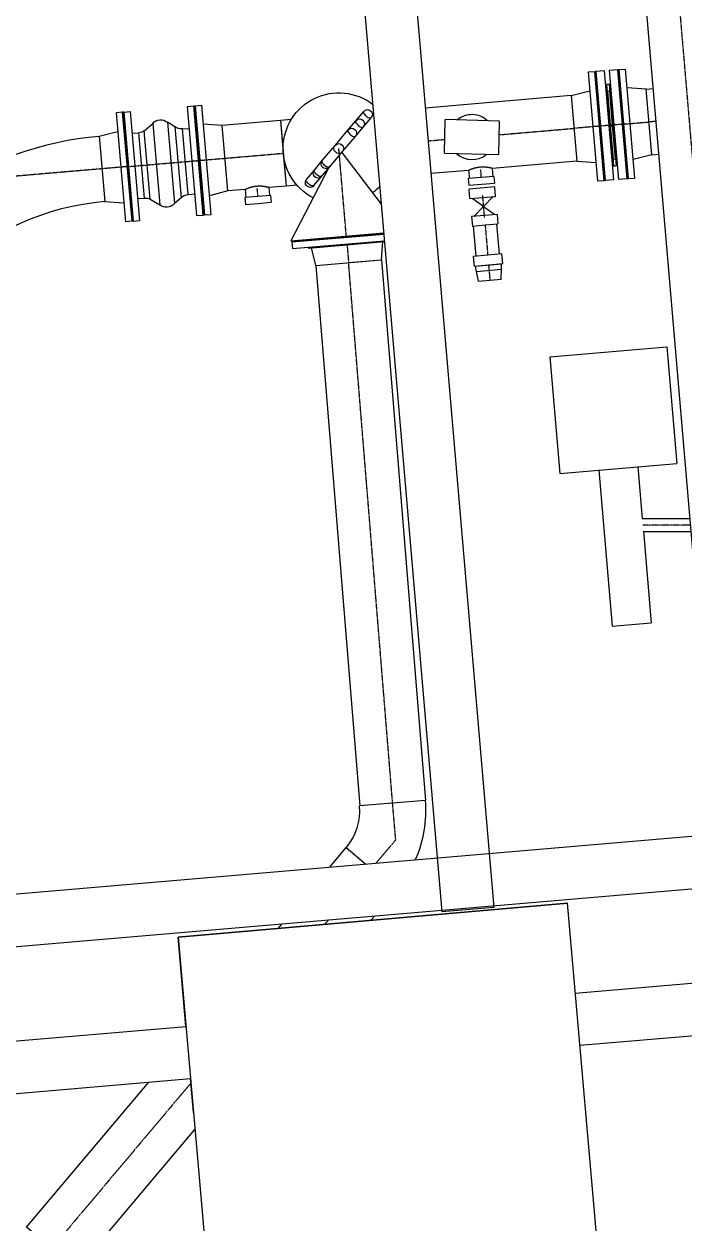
# Model space of a CAD drawing. Header units: millimetres. Extents: x 238021 to 250605, y -32596 to -9848.
# Drawn here: x 244616 to 246305, y -27707 to -24639 of the extents above; entities that cross this region are included whole.
import ezdxf

# ---------------------------------------------------------------- set-up
doc = ezdxf.new("R2010")
doc.units = ezdxf.units.MM
doc.header["$MEASUREMENT"] = 0
doc.linetypes.add('CENTER2', pattern=[1.125, 0.75, -0.125, 0.125, -0.125])
doc.layers.add('Plan-0', color=7, linetype='Continuous', true_color=0xe7f0ff)
for name, color, linetype in [('Plan-150-DS-B4-404', 1, 'Continuous'), ('Plan-150-SL-B4-093', 14, 'Continuous'), ('Plan-150-SL-B4-094', 14, 'Continuous'), ('Plan-150-SL-B4-095', 14, 'Continuous'), ('Plan-150-SL-B4-250', 14, 'Continuous'), ('Plan-A-FLOR', 192, 'Continuous'), ('Plan-CENTER', 1, 'CENTER2'), ('Plan-MONO BEAM', 6, 'Continuous'), ('Plan-RE', 5, 'Continuous'), ('Plan-S-BEAM', 12, 'Continuous'), ('Plan-S-COLS', 52, 'Continuous')]:
    doc.layers.add(name, color=color, linetype=linetype)

# ---------------------------------------------------------------- blocks, each defined once
blk = doc.blocks.new('*U384')
at = {"layer": 'Plan-S-BEAM', "color": 0, "linetype": 'ByBlock', "lineweight": -2}
for p, q in [((245549.5, -23772.6), (245817.5, -26899.6)), ((245417, -23783.9), (245685, -26910.9)), ((245817.5, -26899.6), (245685, -26910.9))]:
    blk.add_line(p, q, dxfattribs=at)
blk = doc.blocks.new('*U428')
at = {"layer": 'Plan-150-DS-B4-404', "color": 0, "linetype": 'ByBlock', "lineweight": -2}
for p, q in [((246083.3, -23135.8), (246167.2, -23128.6)), ((246167.2, -23128.6), (246251, -23121.4)), ((246258.4, -23208.2), (246251, -23121.4)), ((246090.8, -23222.5), (246083.3, -23135.8)), ((246128.4, -23662.5), (246118.4, -23545.2)), ((246296.1, -23648.1), (246286, -23530.9)), ((246161.4, -24047.6), (246147.2, -23881.8)), ((246329.1, -24033.2), (246314.9, -23867.5)), ((246335.1, -26076.6), (246166.5, -24107.7)), ((246502.8, -26062.3), (246334.2, -24093.3)), ((246419, -26069.5), (246335.1, -26076.6)), ((246502.8, -26062.3), (246419, -26069.5))]:
    blk.add_line(p, q, dxfattribs=at)
at = {"layer": 'Plan-CENTER'}
for p, q in [((246167.2, -23128.6), (246174.6, -23215.4)), ((246202.2, -23538), (246212.3, -23655.3)), ((246231, -23874.6), (246245.2, -24040.4)), ((246250.4, -24100.5), (246419, -26069.5))]:
    blk.add_line(p, q, dxfattribs=at)
blk = doc.blocks.new('*U507')
at = {"layer": 'Plan-150-SL-B4-250', "color": 0, "linetype": 'ByBlock', "lineweight": -2}
for p, q in [((245464.9, -24886.5), (245485, -24862.6)), ((245484, -24902.6), (245504.1, -24878.7)), ((245444.7, -24910.4), (245464.9, -24886.5)), ((245463.9, -24926.5), (245484, -24902.6)), ((245411.8, -24949.5), (245444.7, -24910.4)), ((245430.9, -24965.6), (245463.9, -24926.5)), ((245378.8, -24988.7), (245411.8, -24949.5)), ((245397.9, -25004.8), (245430.9, -24965.6)), ((245429.1, -24967.8), (245529.8, -25100.3)), ((245358.7, -25012.6), (245378.8, -24988.7)), ((245395, -25008.2), (245298.6, -25193.9)), ((245338.6, -25036.5), (245358.7, -25012.6)), ((245357.7, -25052.6), (245377.8, -25028.7)), ((245377.8, -25028.7), (245397.9, -25004.8)), ((245298.6, -25193.9), (245536.1, -25173.6)), ((245343.2, -25210.2), (245343.3, -25212.2)), ((245343.3, -25212.2), (245538, -25195.5))]:
    blk.add_line(p, q, dxfattribs=at)
blk.add_circle((245421.3, -24957.6), 12.5, dxfattribs=at)
at = {"layer": 'Plan-150-SL-B4-250', "color": 0, "linetype": 'ByBlock', "lineweight": -2, "extrusion": (-4.53498e-29, -6.9988e-54, -1)}
blk.add_arc((-245421.3, -24957.6), 142.5, 297.4538, 127.3936, dxfattribs=at)
at = {"layer": 'Plan-150-SL-B4-250', "color": 0, "linetype": 'ByBlock', "lineweight": -2, "extrusion": (0, 0, -1)}
for centre, start, end in [((-245494.6, -24870.6), 40.1064, 220.1064), ((-245454.3, -24918.4), 40.1064, 220.1064), ((-245474.4, -24894.5), 40.1064, 220.1064), ((-245388.4, -24996.7), 220.1064, 40.1064), ((-245368.2, -25020.6), 220.1064, 40.1064), ((-245348.1, -25044.5), 220.1064, 40.1064)]:
    blk.add_arc(centre, 12.5, start, end, dxfattribs=at)
at = {"layer": 'Plan-150-SL-B4-250', "color": 0, "linetype": 'ByBlock', "lineweight": -2, "extrusion": (4.53498e-29, 6.99202e-54, -1)}
blk.add_arc((-245421.3, -24957.6), 142.5, 222.8114, 232.7589, dxfattribs=at)
at = {"layer": 'Plan-150-SL-B4-250', "color": 0, "linetype": 'ByBlock', "lineweight": -2}
for centre in [(245494.6, -24870.6), (245474.4, -24894.5), (245454.3, -24918.4)]:
    blk.add_ellipse(centre, major_axis=(-9.56, 8.05), ratio=0.422885, start_param=0, end_param=3.141593, dxfattribs=at)
at = {"layer": 'Plan-150-SL-B4-250', "color": 0, "linetype": 'ByBlock', "lineweight": -2, "extrusion": (0, 0, -1)}
for centre in [(245388.4, -24996.7), (245368.2, -25020.6), (245348.1, -25044.5)]:
    blk.add_ellipse(centre, major_axis=(9.56, -8.05), ratio=0.422885, start_param=0, end_param=3.141593, dxfattribs=at)
at = {"layer": 'Plan-CENTER'}
blk.add_line((245440.5, -25181.8), (245421.3, -24957.6), dxfattribs=at)
blk = doc.blocks.new('*U508')
at = {"layer": 'Plan-150-SL-B4-093', "color": 0, "linetype": 'ByBlock', "lineweight": -2}
for p, q in [((244868.2, -24864.4), (244851.3, -24865.9)), ((244851.3, -24865.9), (244875.1, -25144.9)), ((244892.1, -25143.4), (244868.2, -24864.4)), ((244808.2, -24925.6), (244855.4, -24913.7)), ((244808.2, -24925.6), (244822.6, -25093.3)), ((244822.6, -25093.3), (244871.1, -25097)), ((244892.1, -25143.4), (244875.1, -25144.9))]:
    blk.add_line(p, q, dxfattribs=at)
at = {"layer": 'Plan-CENTER'}
blk.add_line((244880.1, -25003.9), (244815.4, -25009.5), dxfattribs=at)
blk = doc.blocks.new('*U509')
at = {"layer": 'Plan-150-SL-B4-094', "color": 0, "linetype": 'ByBlock', "lineweight": -2}
for p, q in [((244871.2, -24864.2), (244868.2, -24864.4)), ((244868.2, -24864.4), (244892.1, -25143.4)), ((244895.1, -25143.1), (244871.2, -24864.2)), ((244895.1, -25143.1), (244892.1, -25143.4))]:
    blk.add_line(p, q, dxfattribs=at)
blk = doc.blocks.new('*U510')
at = {"layer": 'Plan-150-SL-B4-095', "color": 0, "linetype": 'ByBlock', "lineweight": -2}
for p, q in [((244871.2, -24864.2), (244888.1, -24862.7)), ((244871.2, -24864.2), (244895.1, -25143.1)), ((244912, -25141.7), (244888.1, -24862.7)), ((245033.6, -24850.3), (245050.5, -24848.8)), ((245033.6, -24850.3), (245057.5, -25129.2)), ((245074.4, -25127.8), (245050.5, -24848.8)), ((244923.5, -24912.1), (244945.1, -24893.3)), ((244945.1, -24893.3), (244962.9, -25101.9)), ((244982.7, -24890.1), (245000.5, -25098.7)), ((245002, -24901.8), (244982.7, -24890.1)), ((245002, -24901.8), (245017.6, -25083.8)), ((245021.4, -24907.5), (245038.4, -24906.1)), ((245035.8, -25074.9), (245021.4, -24907.5)), ((244892.9, -24918.5), (244909.8, -24917.1)), ((244924.2, -25084.5), (244909.8, -24917.1)), ((244938.4, -25087), (244923.5, -24912.1)), ((244907.2, -25085.9), (244924.2, -25084.5)), ((244938.4, -25087), (244962.9, -25101.9)), ((245017.6, -25083.8), (245000.5, -25098.7)), ((245035.8, -25074.9), (245052.7, -25073.4)), ((244895.1, -25143.1), (244912, -25141.7)), ((245057.5, -25129.2), (245074.4, -25127.8))]:
    blk.add_line(p, q, dxfattribs=at)
at = {"layer": 'Plan-150-SL-B4-095', "color": 0, "linetype": 'ByBlock', "lineweight": -2, "extrusion": (0, 0, -1)}
for centre, start, end in [((-244965.6, -24912.3), 42.6943, 127.5184), ((-245019, -24879.6), 265.1064, 307.5184), ((-244907.5, -24889.2), 235.1064, 265.1064), ((-244926.6, -25112.4), 85.1064, 115.1064), ((-245038.2, -25102.8), 42.6943, 85.1064), ((-244980, -25079.7), 222.6943, 307.5184)]:
    blk.add_arc(centre, 28, start, end, dxfattribs=at)
at = {"layer": 'Plan-CENTER'}
blk.add_line((244883.1, -25003.7), (245062.5, -24988.3), dxfattribs=at)
blk = doc.blocks.new('*U511')
at = {"layer": 'Plan-150-SL-B4-095', "color": 0, "linetype": 'ByBlock', "lineweight": -2}
for p, q in [((245050.5, -24848.8), (245053.5, -24848.6)), ((245050.5, -24848.8), (245074.4, -25127.8)), ((245077.4, -25127.5), (245053.5, -24848.6)), ((245074.4, -25127.8), (245077.4, -25127.5))]:
    blk.add_line(p, q, dxfattribs=at)
blk = doc.blocks.new('*U512')
at = {"layer": 'Plan-150-SL-B4-095', "color": 0, "linetype": 'ByBlock', "lineweight": -2}
for p, q in [((245053.5, -24848.6), (245070.5, -24847.1)), ((245094.3, -25126.1), (245070.5, -24847.1)), ((245053.5, -24848.6), (245077.4, -25127.5)), ((245123.1, -24898.7), (245074.6, -24894.9)), ((245137.4, -25066.3), (245123.1, -24898.7)), ((245137.4, -25066.3), (245090.3, -25078.3)), ((245077.4, -25127.5), (245094.3, -25126.1))]:
    blk.add_line(p, q, dxfattribs=at)
at = {"layer": 'Plan-CENTER'}
blk.add_line((245065.5, -24988), (245130.2, -24982.5), dxfattribs=at)
blk = doc.blocks.new('*U513')
at = {"layer": 'Plan-150-SL-B4-095', "color": 0, "linetype": 'ByBlock', "lineweight": -2}
for p, q in [((246076.1, -24761), (246059.2, -24762.5)), ((246059.2, -24762.5), (246083.1, -25041.4)), ((246100, -25040), (246076.1, -24761)), ((246016.1, -24822.2), (246063.3, -24810.3)), ((246016.1, -24822.2), (246030.5, -24989.9)), ((246030.5, -24989.9), (246079, -24993.6)), ((246100, -25040), (246083.1, -25041.4))]:
    blk.add_line(p, q, dxfattribs=at)
at = {"layer": 'Plan-CENTER'}
blk.add_line((246088.1, -24900.5), (246023.3, -24906), dxfattribs=at)
blk = doc.blocks.new('*U514')
at = {"layer": 'Plan-150-SL-B4-095', "color": 0, "linetype": 'ByBlock', "lineweight": -2}
for p, q in [((246079.1, -24760.7), (246076.1, -24761)), ((246076.1, -24761), (246100, -25040)), ((246103, -25039.7), (246079.1, -24760.7)), ((246103, -25039.7), (246100, -25040))]:
    blk.add_line(p, q, dxfattribs=at)
blk = doc.blocks.new('*U515')
at = {"layer": 'Plan-150-SL-B4-095', "color": 0, "linetype": 'ByBlock', "lineweight": -2}
for p, q in [((246134.9, -24756), (246113, -24757.8)), ((246158.8, -25035), (246134.9, -24756)), ((246101, -24758.9), (246079.1, -24760.7)), ((246079.1, -24760.7), (246103, -25039.7)), ((246124.9, -25037.9), (246101, -24758.9)), ((246113, -24757.8), (246136.9, -25036.8)), ((246108.2, -24814.5), (246105.8, -24814.7)), ((246113.6, -24793.5), (246106.5, -24794.1)), ((246106.5, -24794.1), (246124.3, -25002.2)), ((246114.5, -24810.9), (246108.5, -24811.4)), ((246108.5, -24811.4), (246116, -24898.1)), ((246131.4, -25001.6), (246113.6, -24793.5)), ((246121.9, -24897.6), (246114.5, -24810.9)), ((246117.8, -24813.6), (246115.4, -24813.8)), ((246116, -24898.1), (246123.4, -24984.8)), ((246129.4, -24984.3), (246121.9, -24897.6)), ((246122.5, -24981.9), (246120.1, -24982.1)), ((246123.4, -24984.8), (246129.4, -24984.3)), ((246124.3, -25002.2), (246131.4, -25001.6)), ((246132.1, -24981), (246129.7, -24981.2)), ((246124.9, -25037.9), (246103, -25039.7)), ((246158.8, -25035), (246136.9, -25036.8))]:
    blk.add_line(p, q, dxfattribs=at)
blk.add_circle((246118.9, -24897.9), 3, dxfattribs=at)
at = {"layer": 'Plan-CENTER'}
blk.add_line((246146.8, -24895.5), (246091, -24900.2), dxfattribs=at)
blk = doc.blocks.new('*U516')
at = {"layer": 'Plan-150-SL-B4-095', "color": 0, "linetype": 'ByBlock', "lineweight": -2}
for p, q in [((246134.9, -24756), (246137.9, -24755.7)), ((246134.9, -24756), (246158.8, -25035)), ((246161.8, -25034.7), (246137.9, -24755.7)), ((246158.8, -25035), (246161.8, -25034.7))]:
    blk.add_line(p, q, dxfattribs=at)
blk = doc.blocks.new('*U517')
at = {"layer": 'Plan-150-SL-B4-095', "color": 0, "linetype": 'ByBlock', "lineweight": -2}
for p, q in [((246137.9, -24755.7), (246154.8, -24754.3)), ((246137.9, -24755.7), (246161.8, -25034.7)), ((246178.7, -25033.2), (246154.8, -24754.3)), ((246207.4, -24805.8), (246158.9, -24802.1)), ((246221.8, -24973.5), (246207.4, -24805.8)), ((246221.8, -24973.5), (246174.6, -24985.4)), ((246161.8, -25034.7), (246178.7, -25033.2))]:
    blk.add_line(p, q, dxfattribs=at)
at = {"layer": 'Plan-CENTER'}
blk.add_line((246149.8, -24895.2), (246214.6, -24889.7), dxfattribs=at)
blk = doc.blocks.new('*U522')
at = {"layer": 'Plan-150-SL-B4-095', "color": 0, "linetype": 'ByBlock', "lineweight": -2, "extrusion": (0, 0, -1)}
for start, end in [(55.1449, 85.1064), (355.1064, 43.8937)]:
    blk.add_arc((-244879.4, -25756.7), 834.1, start, end, dxfattribs=at)
at = {"layer": 'Plan-150-SL-B4-095', "color": 0, "linetype": 'ByBlock', "lineweight": -2}
for start, end in [(94.8936, 133.6205), (150.5161, 184.8936)]:
    blk.add_arc((244879.4, -25756.7), 665.9, start, end, dxfattribs=at)
at = {"layer": 'Plan-CENTER'}
for p, q in [((244815.4, -25009.5), (244400.3, -25045)), ((244267.8, -25056.3), (244068.1, -25073.4)), ((244132.1, -25820.7), (244068.1, -25073.4))]:
    blk.add_line(p, q, dxfattribs=at)
blk = doc.blocks.new('*U523')
at = {"layer": 'Plan-150-SL-B4-095', "color": 0, "linetype": 'ByBlock', "lineweight": -2}
for p, q in [((245271.9, -24885.9), (245123.1, -24898.7)), ((245271.9, -24885.9), (245279.1, -24969.8)), ((245279.1, -24969.8), (245286.3, -25053.6)), ((245181.8, -25062.5), (245137.4, -25066.3)), ((245286.3, -25053.6), (245241.9, -25057.4))]:
    blk.add_line(p, q, dxfattribs=at)
at = {"layer": 'Plan-CENTER'}
blk.add_line((245130.2, -24982.5), (245279.1, -24969.8), dxfattribs=at)
blk = doc.blocks.new('*U524')
at = {"layer": 'Plan-150-SL-B4-095', "color": 0, "linetype": 'ByBlock', "lineweight": -2}
for p, q in [((245299.6, -24883.6), (245271.9, -24885.9)), ((245271.9, -24885.9), (245286.3, -25053.6)), ((245313.9, -25051.2), (245286.3, -25053.6))]:
    blk.add_line(p, q, dxfattribs=at)
at = {"layer": 'Plan-CENTER'}
blk.add_line((245279.1, -24969.8), (245279.4, -24969.7), dxfattribs=at)
blk = doc.blocks.new('*U525')
at = {"layer": 'Plan-150-SL-B4-095', "color": 0, "linetype": 'ByBlock', "lineweight": -2}
for p, q in [((246016.1, -24822.2), (245642.2, -24854.2)), ((246030.5, -24989.9), (245813.6, -25008.4)), ((245753.5, -25013.6), (245656.6, -25021.9))]:
    blk.add_line(p, q, dxfattribs=at)
at = {"layer": 'Plan-CENTER'}
for p, q in [((245831.8, -24922.4), (246023.3, -24906)), ((245649.4, -24938.1), (245692.4, -24934.4))]:
    blk.add_line(p, q, dxfattribs=at)
blk = doc.blocks.new('*U526')
at = {"layer": 'Plan-150-SL-B4-095', "color": 0, "linetype": 'ByBlock', "lineweight": -2}
for p, q in [((246862.7, -24749.7), (246886.9, -24747.7)), ((246393.8, -24789.9), (246666.9, -24766.5)), ((246727, -24761.3), (246747, -24759.6)), ((246207.4, -24805.8), (246226.2, -24804.2)), ((246408.2, -24957.5), (246681.3, -24934.1)), ((246741.4, -24929), (246761.3, -24927.3)), ((246877.1, -24917.4), (246901.3, -24915.3)), ((246221.8, -24973.5), (246240.5, -24971.9))]:
    blk.add_line(p, q, dxfattribs=at)
at = {"layer": 'Plan-CENTER'}
for p, q in [((246754.2, -24843.5), (246734.2, -24845.2)), ((246894.1, -24831.5), (246869.9, -24833.6)), ((246674.1, -24850.3), (246401, -24873.7)), ((246233.4, -24888.1), (246214.6, -24889.7))]:
    blk.add_line(p, q, dxfattribs=at)
blk = doc.blocks.new('*U528')
at = {"layer": 'Plan-150-SL-B4-095', "color": 0, "linetype": 'ByBlock', "lineweight": -2}
for p, q in [((245691.4, -24969.4), (245693.8, -24883.5)), ((245832.7, -24887.4), (245693.8, -24883.5)), ((245830.3, -24973.3), (245832.7, -24887.4)), ((245691.4, -24969.4), (245830.3, -24973.3))]:
    blk.add_line(p, q, dxfattribs=at)
for start, end in [(88.4007, 129.9983), (46.8031, 88.4007), (226.8031, 309.9983)]:
    blk.add_arc((245762.1, -24928.4), 57.5, start, end, dxfattribs=at)
blk = doc.blocks.new('*U529')
at = {"layer": 'Plan-150-SL-B4-095', "color": 0, "linetype": 'ByBlock', "lineweight": -2}
for p, q in [((245181.8, -25062.5), (245183.6, -25083.1)), ((245241.9, -25057.4), (245243.7, -25077.9)), ((245213.6, -25080.5), (245180.8, -25083.3)), ((245180.8, -25083.3), (245182.3, -25100.7)), ((245246.4, -25077.7), (245213.6, -25080.5)), ((245246.4, -25077.7), (245247.9, -25095.1)), ((245182.3, -25100.7), (245215.1, -25097.9)), ((245215.1, -25097.9), (245247.9, -25095.1))]:
    blk.add_line(p, q, dxfattribs=at)
for points, knots in [([(245211.4, -25054.4), (245210.4, -25054.5), (245209.5, -25054.6), (245207.5, -25054.8), (245206.5, -25054.9), (245204.6, -25055.3), (245203.6, -25055.4), (245201.7, -25055.8), (245200.8, -25056), (245199, -25056.4), (245198.1, -25056.7), (245196.4, -25057.1), (245195.5, -25057.4), (245193.9, -25057.8), (245193.2, -25058.1), (245191.7, -25058.6), (245191, -25058.8), (245189.7, -25059.3), (245189.1, -25059.5), (245187.9, -25060), (245187.3, -25060.2), (245186.2, -25060.6), (245185.7, -25060.8), (245184.8, -25061.2), (245184.4, -25061.4), (245183.7, -25061.7), (245183.3, -25061.8), (245182.8, -25062.1), (245182.5, -25062.2), (245182.2, -25062.4), (245182, -25062.4), (245181.8, -25062.5), (245181.8, -25062.5), (245181.8, -25062.5)], [0, 0, 0, 0, 2.869208, 2.869208, 5.738416, 5.738416, 8.607623, 8.607623, 11.476831, 11.476831, 14.346039, 14.346039, 17.215247, 17.215247, 20.084454, 20.084454, 22.953662, 22.953662, 25.821058, 25.821058, 28.688453, 28.688453, 31.555849, 31.555849, 34.423244, 34.423244, 37.29064, 37.29064, 40.158036, 40.158036, 43.025431, 43.025431, 45.892827, 45.892827, 45.892827, 45.892827]), ([(245241.9, -25057.4), (245241.9, -25057.4), (245241.9, -25057.4), (245241.7, -25057.3), (245241.5, -25057.3), (245241.1, -25057.2), (245240.9, -25057.1), (245240.3, -25057), (245239.9, -25056.9), (245239.1, -25056.7), (245238.7, -25056.6), (245237.7, -25056.4), (245237.2, -25056.2), (245236.1, -25056), (245235.5, -25055.9), (245234.2, -25055.6), (245233.5, -25055.5), (245232.2, -25055.3), (245231.5, -25055.2), (245229.9, -25054.9), (245229.2, -25054.8), (245227.5, -25054.6), (245226.6, -25054.5), (245224.8, -25054.4), (245223.9, -25054.3), (245222.1, -25054.2), (245221.1, -25054.1), (245219.2, -25054.1), (245218.2, -25054.1), (245216.2, -25054.1), (245215.2, -25054.1), (245213.3, -25054.2), (245212.3, -25054.3), (245211.4, -25054.4)], [137.67848, 137.67848, 137.67848, 137.67848, 140.545876, 140.545876, 143.413271, 143.413271, 146.280667, 146.280667, 149.148062, 149.148062, 152.015458, 152.015458, 154.882854, 154.882854, 157.750249, 157.750249, 160.617645, 160.617645, 163.486853, 163.486853, 166.35606, 166.35606, 169.225268, 169.225268, 172.094476, 172.094476, 174.963684, 174.963684, 177.832891, 177.832891, 180.702099, 180.702099, 183.571307, 183.571307, 183.571307, 183.571307])]:
    blk.add_open_spline(points, degree=3, knots=knots, dxfattribs=at)
at = {"layer": 'Plan-CENTER'}
blk.add_line((245211.8, -25060), (245213.6, -25080.5), dxfattribs=at)
blk = doc.blocks.new('*U530')
at = {"layer": 'Plan-150-SL-B4-095', "color": 0, "linetype": 'ByBlock', "lineweight": -2}
for p, q in [((245785.3, -25031.6), (245752.6, -25034.4)), ((245753.5, -25013.6), (245755.3, -25034.1)), ((245818.1, -25028.8), (245785.3, -25031.6)), ((245813.6, -25008.4), (245815.4, -25029)), ((245818.1, -25028.8), (245819.6, -25046.2)), ((245752.6, -25034.4), (245754, -25051.8)), ((245754, -25051.8), (245786.8, -25049)), ((245786.8, -25049), (245819.6, -25046.2))]:
    blk.add_line(p, q, dxfattribs=at)
for points, knots in [([(245783.1, -25005.4), (245782.1, -25005.5), (245781.2, -25005.6), (245779.2, -25005.9), (245778.3, -25006), (245776.3, -25006.3), (245775.4, -25006.5), (245773.5, -25006.9), (245772.5, -25007.1), (245770.7, -25007.5), (245769.8, -25007.7), (245768.1, -25008.2), (245767.3, -25008.4), (245765.7, -25008.9), (245764.9, -25009.1), (245763.4, -25009.6), (245762.7, -25009.9), (245761.4, -25010.3), (245760.8, -25010.6), (245759.6, -25011), (245759, -25011.2), (245758, -25011.7), (245757.5, -25011.9), (245756.6, -25012.2), (245756.1, -25012.4), (245755.4, -25012.7), (245755.1, -25012.9), (245754.5, -25013.1), (245754.3, -25013.2), (245753.9, -25013.4), (245753.7, -25013.5), (245753.6, -25013.6), (245753.5, -25013.6), (245753.5, -25013.6)], [0, 0, 0, 0, 2.869208, 2.869208, 5.738416, 5.738416, 8.607623, 8.607623, 11.476831, 11.476831, 14.346039, 14.346039, 17.215247, 17.215247, 20.084454, 20.084454, 22.953662, 22.953662, 25.821058, 25.821058, 28.688453, 28.688453, 31.555849, 31.555849, 34.423244, 34.423244, 37.29064, 37.29064, 40.158036, 40.158036, 43.025431, 43.025431, 45.892827, 45.892827, 45.892827, 45.892827]), ([(245813.6, -25008.4), (245813.6, -25008.4), (245813.6, -25008.4), (245813.4, -25008.4), (245813.2, -25008.3), (245812.8, -25008.2), (245812.6, -25008.2), (245812, -25008), (245811.6, -25007.9), (245810.9, -25007.7), (245810.4, -25007.6), (245809.4, -25007.4), (245808.9, -25007.3), (245807.8, -25007.1), (245807.2, -25006.9), (245805.9, -25006.7), (245805.3, -25006.6), (245803.9, -25006.3), (245803.2, -25006.2), (245801.7, -25006), (245800.9, -25005.9), (245799.2, -25005.7), (245798.4, -25005.6), (245796.6, -25005.4), (245795.7, -25005.4), (245793.8, -25005.2), (245792.8, -25005.2), (245790.9, -25005.2), (245789.9, -25005.1), (245788, -25005.2), (245787, -25005.2), (245785, -25005.3), (245784.1, -25005.4), (245783.1, -25005.4)], [137.67848, 137.67848, 137.67848, 137.67848, 140.545876, 140.545876, 143.413271, 143.413271, 146.280667, 146.280667, 149.148062, 149.148062, 152.015458, 152.015458, 154.882854, 154.882854, 157.750249, 157.750249, 160.617645, 160.617645, 163.486853, 163.486853, 166.35606, 166.35606, 169.225268, 169.225268, 172.094476, 172.094476, 174.963684, 174.963684, 177.832891, 177.832891, 180.702099, 180.702099, 183.571307, 183.571307, 183.571307, 183.571307])]:
    blk.add_open_spline(points, degree=3, knots=knots, dxfattribs=at)
at = {"layer": 'Plan-CENTER'}
blk.add_line((245783.6, -25011), (245785.3, -25031.6), dxfattribs=at)
blk = doc.blocks.new('*U531')
at = {"layer": 'Plan-150-SL-B4-095', "color": 0, "linetype": 'ByBlock', "lineweight": -2}
for p, q in [((245820.4, -25055.7), (245754.9, -25061.3)), ((245756.9, -25085.6), (245754.9, -25061.3)), ((245822.5, -25080), (245820.4, -25055.7)), ((245756.9, -25085.6), (245822.5, -25080)), ((245791.7, -25105.8), (245762.8, -25085.1)), ((245791.7, -25105.8), (245816.6, -25080.5)), ((245791.7, -25105.8), (245766.8, -25131.2)), ((245791.7, -25105.8), (245820.5, -25126.6)), ((245793.7, -25128.9), (245760.9, -25131.7)), ((245760.9, -25131.7), (245763, -25156)), ((245763, -25156), (245795.7, -25153.2)), ((245826.5, -25126.1), (245793.7, -25128.9)), ((245795.7, -25153.2), (245828.5, -25150.4)), ((245826.5, -25126.1), (245828.5, -25150.4))]:
    blk.add_line(p, q, dxfattribs=at)
at = {"layer": 'Plan-CENTER'}
blk.add_line((245794.1, -25134.2), (245789.3, -25077.5), dxfattribs=at)
blk = doc.blocks.new('*U532')
at = {"layer": 'Plan-150-SL-B4-250', "color": 0, "linetype": 'ByBlock', "lineweight": -2}
for p, q in [((245301.3, -25196.7), (245536.3, -25176.6)), ((245301, -25193.7), (245301.3, -25196.7))]:
    blk.add_line(p, q, dxfattribs=at)
blk = doc.blocks.new('*U533')
at = {"layer": 'Plan-150-SL-B4-095', "color": 0, "linetype": 'ByBlock', "lineweight": -2}
for p, q in [((245832.4, -25227.8), (245825.8, -25150.6)), ((245772.3, -25233), (245765.7, -25155.7))]:
    blk.add_line(p, q, dxfattribs=at)
at = {"layer": 'Plan-CENTER'}
blk.add_line((245795.7, -25153.2), (245802.4, -25230.4), dxfattribs=at)
blk = doc.blocks.new('*U534')
at = {"layer": 'Plan-150-SL-B4-250', "color": 0, "linetype": 'ByBlock', "lineweight": -2}
for p, q in [((245536.3, -25176.6), (245301.3, -25196.7)), ((245301.3, -25196.7), (245302.8, -25213.6)), ((245302.8, -25213.6), (245537.8, -25193.5)), ((245362.5, -25256.7), (245351.1, -25211.5)), ((245530.2, -25242.3), (245533.8, -25195.9)), ((245362.5, -25256.7), (245530.2, -25242.3))]:
    blk.add_line(p, q, dxfattribs=at)
at = {"layer": 'Plan-CENTER'}
blk.add_line((245442.4, -25203.7), (245446.3, -25249.5), dxfattribs=at)
blk = doc.blocks.new('*U535')
at = {"layer": 'Plan-150-SL-B4-250', "color": 0, "linetype": 'ByBlock', "lineweight": -2}
for p, q in [((245446.3, -25249.5), (245530.2, -25242.7)), ((245530.2, -25242.7), (245642.7, -26625.4)), ((245362.5, -25256.7), (245475, -26639.1)), ((245642.7, -26625.4), (245558.9, -26632.2)), ((245558.1, -26632.3), (245475, -26639.1)), ((245558.9, -26632.2), (245558.5, -26632.3))]:
    blk.add_line(p, q, dxfattribs=at)
at = {"layer": 'Plan-CENTER'}
blk.add_line((245558.9, -26632.2), (245446.3, -25249.5), dxfattribs=at)
blk = doc.blocks.new('*U536')
at = {"layer": 'Plan-150-SL-B4-095', "color": 0, "linetype": 'ByBlock', "lineweight": -2}
for p, q in [((245802.4, -25230.4), (245765.9, -25233.5)), ((245768.1, -25258.4), (245765.9, -25233.5)), ((245838.8, -25227.3), (245802.4, -25230.4)), ((245840.9, -25252.2), (245838.8, -25227.3)), ((245768.1, -25258.4), (245804.5, -25255.3)), ((245771.1, -25258.2), (245837.9, -25252.4)), ((245773.8, -25272), (245771.1, -25258.2)), ((245771.1, -25258.2), (245771.1, -25258.2)), ((245773.8, -25272), (245837.6, -25266.5)), ((245778.8, -25296.6), (245773.8, -25272)), ((245804.5, -25255.3), (245840.9, -25252.2)), ((245836.8, -25291.7), (245837.6, -25266.5)), ((245837.6, -25266.5), (245837.9, -25252.4)), ((245837.9, -25252.4), (245837.9, -25252.4)), ((245778.8, -25296.6), (245836.8, -25291.7))]:
    blk.add_line(p, q, dxfattribs=at)
at = {"layer": 'Plan-CENTER'}
blk.add_line((245804.5, -25255.3), (245807.8, -25294.2), dxfattribs=at)
blk = doc.blocks.new('*U537')
at = {"layer": 'Plan-0', "color": 0, "linetype": 'ByBlock', "lineweight": -2}
for p, q in [((245961.4, -25490.4), (246260.3, -25464.8)), ((245961.4, -25490.4), (245987, -25789.3)), ((246260.3, -25464.8), (246285.9, -25763.7)), ((245987, -25789.3), (246285.9, -25763.7)), ((246086.7, -25780.8), (246120.8, -26179.3)), ((246186.3, -25772.2), (246197.6, -25904.3)), ((246200.5, -25937.7), (246220.4, -26170.8)), ((246120.8, -26179.3), (246220.4, -26170.8))]:
    blk.add_line(p, q, dxfattribs=at)
blk = doc.blocks.new('*U542')
at = {"layer": 'Plan-CENTER'}
for p, q in [((246321.8, -25921), (246199, -25921)), ((246765.8, -25921), (246490.7, -25921)), ((246846.4, -25921), (246826.3, -25921))]:
    blk.add_line(p, q, dxfattribs=at)
at = {"layer": 'Plan-RE', "color": 0, "linetype": 'ByBlock', "lineweight": -2}
for p, q in [((246197.6, -25904.3), (246320.4, -25904.3)), ((246489.3, -25904.3), (246764.3, -25904.3)), ((246824.9, -25904.3), (246845, -25904.3)), ((246200.5, -25937.7), (246323.2, -25937.7)), ((246492.1, -25937.7), (246767.2, -25937.7)), ((246827.8, -25937.7), (246847.9, -25937.7))]:
    blk.add_line(p, q, dxfattribs=at)
blk = doc.blocks.new('*U545')
at = {"layer": 'Plan-150-SL-B4-250', "color": 0, "linetype": 'ByBlock', "lineweight": -2}
for p, q in [((245558.5, -26632.3), (245474.3, -26639.5)), ((245440.5, -26745.9), (245490.8, -26788.2))]:
    blk.add_line(p, q, dxfattribs=at)
at = {"layer": 'Plan-150-SL-B4-250', "color": 0, "linetype": 'ByBlock', "lineweight": -2, "extrusion": (0, -4.11495e-29, -1)}
blk.add_arc((-245329, -26651.9), 314.1, 175.171, 203.5523, dxfattribs=at)
at = {"layer": 'Plan-150-SL-B4-250', "color": 0, "linetype": 'ByBlock', "lineweight": -2}
blk.add_arc((245329, -26651.9), 145.8, 319.8936, 4.8936, dxfattribs=at)
at = {"layer": 'Plan-CENTER'}
for p in [(245558.1, -26632.3), (245516.7, -26786)]:
    blk.add_line(p, (245566.2, -26727.2), dxfattribs=at)
blk = doc.blocks.new('*U546')
at = {"layer": 'Plan-150-SL-B4-250', "color": 0, "linetype": 'ByBlock', "lineweight": -2}
for p, q in [((245398.1, -26796.2), (245440.5, -26745.9)), ((245440.5, -26745.9), (245490.8, -26788.2)), ((245503.6, -26932.2), (245513.2, -26920.8)), ((245266, -26953), (245276, -26941.1)), ((244622.1, -27717.5), (244934.8, -27346.3)), ((244750.8, -27825.9), (245053, -27467.1)), ((244686.5, -27771.7), (244622.1, -27717.5)), ((244750.8, -27825.9), (244686.5, -27771.7))]:
    blk.add_line(p, q, dxfattribs=at)
at = {"layer": 'Plan-CENTER'}
for p, q in [((245394.6, -26931), (245384.8, -26942.6)), ((245042.6, -27348.9), (244686.5, -27771.7))]:
    blk.add_line(p, q, dxfattribs=at)
blk = doc.blocks.new('*U547')
at = {"layer": 'Plan-S-BEAM', "color": 0, "linetype": 'ByBlock', "lineweight": -2}
for p, q in [((239135.3, -27332.8), (246910.3, -26666.6)), ((239146.8, -27466.3), (246921.7, -26800.1))]:
    blk.add_line(p, q, dxfattribs=at)
blk = doc.blocks.new('*U548')
at = {"layer": 'Plan-S-COLS', "color": 0, "linetype": 'ByBlock', "lineweight": -2}
for p, q in [((245009.9, -26975.4), (246006.1, -26888.2)), ((246006.1, -26888.2), (246006.1, -26888.2)), ((245029.9, -27203.6), (245009.9, -26975.4)), ((245049.1, -27423.7), (245041.5, -27337.1)), ((245049.2, -27423.7), (245049.1, -27423.7))]:
    blk.add_line(p, q, dxfattribs=at)
blk = doc.blocks.new('*U549')
at = {"layer": 'Plan-A-FLOR', "color": 0, "linetype": 'ByBlock', "lineweight": -2}
for p, q in [((246006.2, -26888.2), (245010, -26975.4)), ((246154.4, -28581.8), (246006.2, -26888.2)), ((245010, -26975.4), (245108.8, -28104.9)), ((246052.8, -28590.7), (246154.4, -28581.8))]:
    blk.add_line(p, q, dxfattribs=at)
blk = doc.blocks.new('*U552')
at = {"layer": 'Plan-MONO BEAM', "color": 0, "linetype": 'ByBlock', "lineweight": -2}
for p, q in [((246026.3, -27118.3), (246775.8, -27054.2)), ((243065.8, -27371.8), (245030, -27203.6)), ((246038, -27251.8), (246787.3, -27187.7)), ((243077.4, -27505.3), (245041.7, -27337.1))]:
    blk.add_line(p, q, dxfattribs=at)

msp = doc.modelspace()

# ---------------------------------------------------------------- block references
at = {"layer": 'Plan-0'}
msp.add_blockref('*U537', (0, 0), dxfattribs=at)
at = {"layer": 'Plan-150-DS-B4-404'}
msp.add_blockref('*U428', (0, 0), dxfattribs=at)
at = {"layer": 'Plan-150-SL-B4-093'}
msp.add_blockref('*U508', (0, 0), dxfattribs=at)
at = {"layer": 'Plan-150-SL-B4-094'}
msp.add_blockref('*U509', (0, 0), dxfattribs=at)
at = {"layer": 'Plan-150-SL-B4-095'}
for name in ['*U515', '*U516', '*U517', '*U526', '*U513', '*U514', '*U512', '*U525', '*U510', '*U511', '*U528', '*U523', '*U524', '*U522', '*U530', '*U529', '*U531', '*U533', '*U536']:
    msp.add_blockref(name, (0, 0), dxfattribs=at)
at = {"layer": 'Plan-150-SL-B4-250'}
for name in ['*U507', '*U532', '*U534', '*U535', '*U545', '*U546']:
    msp.add_blockref(name, (0, 0), dxfattribs=at)
at = {"layer": 'Plan-A-FLOR'}
msp.add_blockref('*U549', (0, 0), dxfattribs=at)
at = {"layer": 'Plan-MONO BEAM'}
msp.add_blockref('*U552', (0, 0), dxfattribs=at)
at = {"layer": 'Plan-RE'}
msp.add_blockref('*U542', (0, 0), dxfattribs=at)
at = {"layer": 'Plan-S-BEAM'}
for name in ['*U384', '*U547']:
    msp.add_blockref(name, (0, 0), dxfattribs=at)
at = {"layer": 'Plan-S-COLS'}
msp.add_blockref('*U548', (0, 0), dxfattribs=at)

doc.saveas('drawing.dxf')
